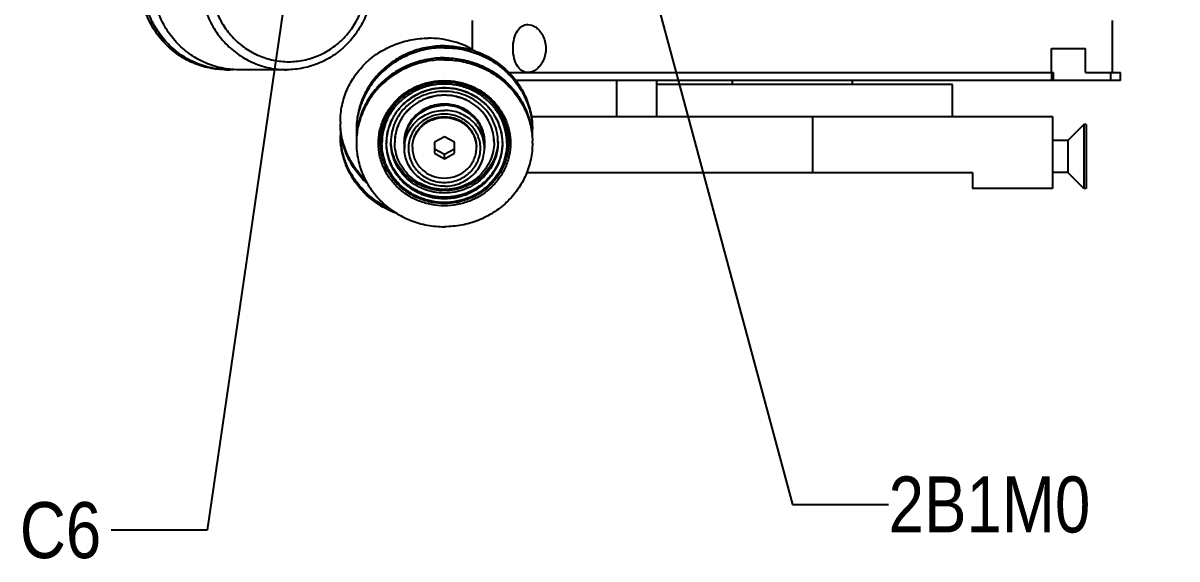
# Model space of a CAD drawing. Header units: millimetres. Extents: x 0 to 841, y 0 to 594.
# Drawn here: x 532.8 to 604.9, y 155.8 to 189.2 of the extents above; entities that cross this region are included whole.
import ezdxf

# ---------------------------------------------------------------- set-up
doc = ezdxf.new("R2010")
doc.units = ezdxf.units.MM
doc.header["$LTSCALE"] = 46.255
doc.layers.get('0').update_dxf_attribs({"linetype": 'CONTINUOUS'})
doc.layers.add('APSF_BLANK_LAYER', color=7, linetype='CONTINUOUS')
doc.layers.add('AXIS', color=7, linetype='CONTINUOUS')
doc.styles.get("Standard").update_dxf_attribs({"font": 'txt', "width": 0.85})
doc.styles.add('TEXTSTYLE_2', font='txt', dxfattribs={"width": 0.85})
doc.dimstyles.get("Standard").update_dxf_attribs({"dimtxt": 3.5, "dimasz": 3.5, "dimexe": 1.5, "dimexo": 1, "dimtad": 1, "dimtxsty": 'STANDARD', "dimcen": 0.09, "dimadec": 0, "dimazin": 0, "dimtol": 1, "dimtp": 0.01, "dimtm": 0.01, "dimtfac": 1, "dimtofl": 0, "dimtmove": 0, "dimatfit": 3, "dimfxl": 1, "dimtolj": 1, "dimarcsym": 0})

msp = doc.modelspace()

# ---------------------------------------------------------------- linework, layer by layer
at = {"color": 7, "linetype": 'CONTINUOUS'}
for p, q in [((560.892, 187.55), (560.892, 189.405)), ((600.892, 186.155), (600.892, 189.405)), ((597.077, 187.655), (599.193, 187.655)), ((597.077, 186.155), (597.077, 187.655)), ((599.193, 186.155), (599.193, 187.655)), ((565.317, 186.905), (565.296, 186.905)), ((563.17, 186.155), (597.202, 186.155)), ((597.097, 185.655), (597.097, 186.155)), ((597.202, 185.655), (597.202, 186.155)), ((599.193, 186.155), (601.392, 186.155)), ((600.775, 185.655), (600.775, 186.155)), ((601.392, 185.655), (563.607, 185.655)), ((569.891, 185.655), (569.891, 183.405)), ((572.391, 185.655), (572.391, 183.405)), ((564.576, 183.405), (597.142, 183.405)), ((582.142, 183.405), (582.142, 179.905)), ((597.142, 183.405), (597.142, 178.905)), ((599.092, 182.905), (598.092, 181.905)), ((599.242, 182.905), (599.092, 182.905)), ((599.092, 182.905), (599.092, 178.905)), ((599.242, 182.905), (599.242, 178.905)), ((556.642, 181.738), (556.642, 181.421)), ((559.142, 182.137), (558.517, 181.795)), ((558.517, 181.795), (558.517, 181.11)), ((559.767, 181.795), (559.142, 182.137)), ((559.767, 181.11), (559.767, 181.795)), ((561.642, 181.738), (561.642, 181.421)), ((598.092, 181.905), (597.142, 181.905)), ((598.092, 181.905), (598.092, 179.905)), ((558.517, 181.396), (559.142, 181.054)), ((558.517, 181.11), (559.142, 180.768)), ((559.142, 181.054), (559.767, 181.396)), ((559.142, 180.768), (559.767, 181.11)), ((559.142, 180.768), (559.142, 181.054)), ((564.286, 179.905), (592.142, 179.905)), ((592.142, 179.905), (592.142, 178.905)), ((598.092, 179.905), (597.142, 179.905)), ((599.092, 178.905), (598.092, 179.905)), ((597.142, 178.905), (592.142, 178.905)), ((599.242, 178.905), (599.092, 178.905))]:
    msp.add_line(p, q, dxfattribs=at)
for centre, radius, start, end in [((566.927, 187.506), 1.737, 200.22147, 201.12178), ((545.66, 191.502), 5.17, 268.2488, 269.99947), ((545.66, 191.51), 5.177, 270.00185, 273.41338), ((557.59, 183.085), 4.948, 180, 181.3775), ((557.59, 182.331), 4.948, 176.32093, 181.3775), ((558.59, 182.492), 4.948, 178.6225, 183.67907), ((559.694, 182.492), 4.948, 356.32093, 1.3775), ((558.59, 181.738), 4.948, 178.6225, 180), ((559.694, 181.738), 4.948, 0, 1.3775), ((558.937, 181.453), 1.794, 178.48749, 179.99956), ((559.348, 181.453), 1.794, 0.00044, 1.51251)]:
    msp.add_arc(centre, radius, start, end, dxfattribs=at)
for points, knots in [([(545.501, 186.332), (545.149, 186.332), (544.442, 186.404), (543.425, 186.724), (542.488, 187.242), (541.669, 187.938), (540.997, 188.785), (540.499, 189.75), (540.192, 190.795), (540.123, 191.52), (540.123, 191.882)], [0, 0, 0, 0, 0.123252, 0.246765, 0.370775, 0.495429, 0.620779, 0.746771, 0.873249, 1, 1, 1, 1]), ([(545.501, 186.332), (545.151, 186.332), (544.447, 186.404), (543.434, 186.723), (542.501, 187.24), (541.683, 187.935), (541.013, 188.782), (540.516, 189.747), (540.209, 190.794), (540.14, 191.52), (540.14, 191.882)], [0, 0, 0, 0, 0.122867, 0.246062, 0.369863, 0.494449, 0.619881, 0.746089, 0.872882, 1, 1, 1, 1]), ([(545.502, 186.335), (545.158, 186.345), (544.469, 186.436), (543.483, 186.773), (542.578, 187.299), (541.787, 187.995), (541.14, 188.834), (540.66, 189.786), (540.365, 190.814), (540.299, 191.527), (540.299, 191.882)], [0, 0, 0, 0, 0.122865, 0.246075, 0.369907, 0.494521, 0.619963, 0.74616, 0.872923, 1, 1, 1, 1]), ([(546.274, 186.332), (545.924, 186.332), (545.22, 186.404), (544.207, 186.723), (543.274, 187.24), (542.457, 187.935), (541.786, 188.782), (541.289, 189.747), (540.982, 190.794), (540.913, 191.52), (540.913, 191.882)], [0, 0, 0, 0, 0.12287, 0.246061, 0.369862, 0.494448, 0.619879, 0.746087, 0.87288, 1, 1, 1, 1]), ([(543.919, 191.882), (543.919, 191.52), (543.988, 190.794), (544.294, 189.747), (544.792, 188.782), (545.462, 187.935), (546.28, 187.24), (547.213, 186.723), (548.226, 186.404), (548.929, 186.332), (549.28, 186.332)], [0, 0, 0, 0, 0.127118, 0.253911, 0.380119, 0.505551, 0.630137, 0.753938, 0.877133, 1, 1, 1, 1]), ([(544.531, 191.882), (544.531, 191.553), (544.594, 190.892), (544.873, 189.94), (545.326, 189.061), (545.936, 188.291), (546.679, 187.658), (547.528, 187.188), (548.45, 186.898), (549.409, 186.8), (550.368, 186.898), (551.29, 187.188), (552.139, 187.658), (552.883, 188.291), (553.493, 189.061), (553.946, 189.94), (554.225, 190.892), (554.287, 191.553), (554.287, 191.882)], [0, 0, 0, 0, 0.063559, 0.126956, 0.19006, 0.252775, 0.315069, 0.376969, 0.438567, 0.5, 0.561433, 0.623031, 0.684931, 0.747225, 0.80994, 0.873044, 0.936441, 1, 1, 1, 1]), ([(554.658, 191.882), (554.658, 191.52), (554.589, 190.795), (554.282, 189.75), (553.784, 188.785), (553.112, 187.938), (552.293, 187.242), (551.356, 186.724), (550.339, 186.404), (549.632, 186.332), (549.28, 186.332)], [0, 0, 0, 0, 0.126751, 0.253229, 0.379221, 0.504571, 0.629225, 0.753235, 0.876748, 1, 1, 1, 1]), ([(552.642, 183.085), (552.642, 183.426), (552.713, 184.112), (553.03, 185.097), (553.543, 186.006), (554.232, 186.801), (555.071, 187.452), (556.028, 187.936), (557.064, 188.234), (557.783, 188.301), (558.142, 188.301)], [0, 0, 0, 0, 0.121729, 0.243964, 0.367131, 0.491505, 0.617172, 0.744022, 0.871769, 1, 1, 1, 1]), ([(560.895, 187.6), (560.478, 187.829), (559.579, 188.182), (558.621, 188.301), (558.142, 188.301)], [0, 0, 0, 0, 0.498354, 1, 1, 1, 1]), ([(559.142, 187.827), (558.783, 187.827), (558.064, 187.76), (557.028, 187.462), (556.071, 186.978), (555.232, 186.326), (554.543, 185.531), (554.03, 184.623), (553.713, 183.637), (553.642, 182.952), (553.642, 182.611)], [0, 0, 0, 0, 0.128231, 0.255978, 0.382828, 0.508495, 0.632869, 0.756036, 0.878271, 1, 1, 1, 1]), ([(559.142, 187.708), (558.788, 187.708), (558.08, 187.643), (557.057, 187.353), (556.111, 186.883), (555.278, 186.249), (554.588, 185.474), (554.068, 184.587), (553.737, 183.621), (553.652, 182.947), (553.644, 182.611)], [0, 0, 0, 0, 0.128182, 0.255894, 0.382732, 0.508414, 0.632822, 0.756029, 0.878288, 1, 1, 1, 1]), ([(559.142, 187.827), (559.501, 187.827), (560.22, 187.76), (561.257, 187.462), (562.213, 186.978), (563.052, 186.326), (563.742, 185.531), (564.255, 184.623), (564.571, 183.637), (564.642, 182.952), (564.642, 182.611)], [0, 0, 0, 0, 0.128231, 0.255978, 0.382828, 0.508495, 0.632869, 0.756036, 0.878271, 1, 1, 1, 1]), ([(559.142, 187.708), (559.496, 187.708), (560.205, 187.643), (561.227, 187.353), (562.173, 186.883), (563.007, 186.249), (563.697, 185.474), (564.217, 184.587), (564.547, 183.621), (564.633, 182.947), (564.641, 182.611)], [0, 0, 0, 0, 0.128182, 0.255894, 0.382732, 0.508414, 0.632822, 0.756029, 0.878288, 1, 1, 1, 1]), ([(559.142, 187.073), (558.783, 187.073), (558.064, 187.006), (557.028, 186.708), (556.071, 186.225), (555.232, 185.573), (554.543, 184.778), (554.03, 183.87), (553.713, 182.884), (553.642, 182.198), (553.642, 181.857)], [0, 0, 0, 0, 0.128231, 0.255978, 0.382828, 0.508495, 0.632869, 0.756036, 0.878271, 1, 1, 1, 1]), ([(559.142, 186.954), (558.788, 186.954), (558.08, 186.889), (557.057, 186.6), (556.111, 186.129), (555.278, 185.495), (554.588, 184.72), (554.068, 183.833), (553.737, 182.867), (553.652, 182.193), (553.644, 181.857)], [0, 0, 0, 0, 0.128182, 0.255894, 0.382732, 0.508414, 0.632822, 0.756029, 0.878288, 1, 1, 1, 1]), ([(559.142, 187.073), (559.501, 187.073), (560.22, 187.006), (561.257, 186.708), (562.213, 186.225), (563.052, 185.573), (563.742, 184.778), (564.255, 183.87), (564.571, 182.884), (564.642, 182.198), (564.642, 181.857)], [0, 0, 0, 0, 0.128231, 0.255978, 0.382828, 0.508495, 0.632869, 0.756036, 0.878271, 1, 1, 1, 1]), ([(559.142, 186.954), (559.496, 186.954), (560.205, 186.889), (561.227, 186.6), (562.173, 186.129), (563.007, 185.495), (563.697, 184.72), (564.217, 183.833), (564.547, 182.867), (564.633, 182.193), (564.641, 181.857)], [0, 0, 0, 0, 0.128182, 0.255894, 0.382732, 0.508414, 0.632822, 0.756029, 0.878288, 1, 1, 1, 1]), ([(559.142, 177.826), (558.873, 177.826), (558.334, 177.877), (557.556, 178.1), (556.839, 178.463), (556.21, 178.951), (555.692, 179.548), (555.308, 180.229), (555.071, 180.969), (554.991, 181.738), (555.071, 182.508), (555.308, 183.248), (555.692, 183.929), (556.21, 184.525), (556.839, 185.014), (557.556, 185.377), (558.334, 185.6), (558.873, 185.65), (559.142, 185.65)], [0, 0, 0, 0, 0.064116, 0.127988, 0.191413, 0.254247, 0.316434, 0.378018, 0.439136, 0.5, 0.560864, 0.621982, 0.683566, 0.745753, 0.808587, 0.872012, 0.935884, 1, 1, 1, 1]), ([(555.142, 181.778), (555.142, 182.026), (555.194, 182.524), (555.424, 183.241), (555.797, 183.902), (556.298, 184.48), (556.909, 184.954), (557.604, 185.306), (558.358, 185.522), (558.881, 185.571), (559.142, 185.571)], [0, 0, 0, 0, 0.121729, 0.243965, 0.367133, 0.491507, 0.617174, 0.744025, 0.871769, 1, 1, 1, 1]), ([(559.142, 185.65), (559.412, 185.65), (559.951, 185.6), (560.728, 185.377), (561.445, 185.014), (562.075, 184.525), (562.592, 183.929), (562.977, 183.248), (563.214, 182.508), (563.294, 181.738), (563.214, 180.969), (562.977, 180.229), (562.592, 179.548), (562.075, 178.951), (561.445, 178.463), (560.728, 178.1), (559.951, 177.877), (559.412, 177.826), (559.142, 177.826)], [0, 0, 0, 0, 0.064116, 0.127988, 0.191413, 0.254247, 0.316434, 0.378018, 0.439136, 0.5, 0.560864, 0.621982, 0.683566, 0.745753, 0.808587, 0.872012, 0.935884, 1, 1, 1, 1]), ([(559.142, 185.571), (559.403, 185.571), (559.926, 185.522), (560.68, 185.306), (561.376, 184.954), (561.986, 184.48), (562.487, 183.902), (562.86, 183.241), (563.09, 182.524), (563.142, 182.026), (563.142, 181.778)], [0, 0, 0, 0, 0.128231, 0.255975, 0.382826, 0.508493, 0.632867, 0.756035, 0.878271, 1, 1, 1, 1]), ([(556.642, 181.738), (556.642, 181.893), (556.675, 182.205), (556.818, 182.653), (557.051, 183.066), (557.365, 183.427), (557.746, 183.723), (558.181, 183.943), (558.652, 184.079), (558.979, 184.109), (559.142, 184.109)], [0, 0, 0, 0, 0.121729, 0.243964, 0.367132, 0.491505, 0.617172, 0.744022, 0.871769, 1, 1, 1, 1]), ([(561.642, 181.738), (561.642, 181.893), (561.61, 182.205), (561.466, 182.653), (561.233, 183.066), (560.92, 183.427), (560.538, 183.723), (560.103, 183.943), (559.632, 184.079), (559.305, 184.109), (559.142, 184.109)], [0, 0, 0, 0, 0.121729, 0.243964, 0.367132, 0.491505, 0.617172, 0.744022, 0.871769, 1, 1, 1, 1]), ([(556.642, 181.421), (556.642, 181.576), (556.675, 181.888), (556.818, 182.336), (557.051, 182.748), (557.365, 183.11), (557.746, 183.406), (558.181, 183.626), (558.652, 183.761), (558.979, 183.792), (559.142, 183.792)], [0, 0, 0, 0, 0.121729, 0.243964, 0.367132, 0.491505, 0.617172, 0.744022, 0.871769, 1, 1, 1, 1]), ([(559.142, 183.555), (558.995, 183.555), (558.701, 183.527), (558.277, 183.405), (557.886, 183.208), (557.543, 182.941), (557.261, 182.616), (557.051, 182.244), (556.921, 181.841), (556.878, 181.421), (556.921, 181.001), (557.051, 180.598), (557.261, 180.226), (557.543, 179.901), (557.886, 179.634), (558.277, 179.436), (558.701, 179.315), (558.995, 179.287), (559.142, 179.287)], [0, 0, 0, 0, 0.064117, 0.127989, 0.191414, 0.254247, 0.316434, 0.378018, 0.439136, 0.5, 0.560864, 0.621982, 0.683566, 0.745753, 0.808586, 0.872011, 0.935883, 1, 1, 1, 1]), ([(557.142, 181.5), (557.142, 181.624), (557.168, 181.874), (557.283, 182.232), (557.47, 182.562), (557.72, 182.851), (558.026, 183.088), (558.489, 183.323), (559.142, 183.446), (559.795, 183.323), (560.259, 183.088), (560.564, 182.851), (560.815, 182.562), (561.001, 182.232), (561.116, 181.874), (561.142, 181.624), (561.142, 181.5)], [0, 0, 0, 0, 0.060934, 0.122118, 0.183771, 0.246028, 0.308931, 0.372427, 0.5, 0.627573, 0.691069, 0.753972, 0.816229, 0.877882, 0.939066, 1, 1, 1, 1]), ([(557.143, 181.5), (557.146, 181.622), (557.178, 181.867), (557.298, 182.217), (557.488, 182.539), (557.738, 182.82), (558.041, 183.05), (558.499, 183.278), (559.142, 183.397), (559.785, 183.278), (560.243, 183.05), (560.546, 182.82), (560.797, 182.539), (560.986, 182.217), (561.107, 181.867), (561.138, 181.622), (561.142, 181.5)], [0, 0, 0, 0, 0.060929, 0.122122, 0.183794, 0.246067, 0.308975, 0.372462, 0.5, 0.627538, 0.691025, 0.753933, 0.816206, 0.877878, 0.939071, 1, 1, 1, 1]), ([(561.642, 181.421), (561.642, 181.576), (561.61, 181.888), (561.466, 182.336), (561.233, 182.748), (560.92, 183.11), (560.538, 183.406), (560.103, 183.626), (559.632, 183.761), (559.305, 183.792), (559.142, 183.792)], [0, 0, 0, 0, 0.121729, 0.243964, 0.367132, 0.491505, 0.617172, 0.744022, 0.871769, 1, 1, 1, 1]), ([(559.142, 179.287), (559.289, 179.287), (559.583, 179.315), (560.007, 179.436), (560.399, 179.634), (560.742, 179.901), (561.024, 180.226), (561.234, 180.598), (561.363, 181.001), (561.407, 181.421), (561.363, 181.841), (561.234, 182.244), (561.024, 182.616), (560.742, 182.941), (560.399, 183.208), (560.007, 183.405), (559.583, 183.527), (559.289, 183.555), (559.142, 183.555)], [0, 0, 0, 0, 0.064117, 0.127989, 0.191414, 0.254247, 0.316434, 0.378018, 0.439136, 0.5, 0.560864, 0.621982, 0.683566, 0.745753, 0.808586, 0.872011, 0.935883, 1, 1, 1, 1]), ([(554.345, 179.193), (554.079, 179.434), (553.595, 179.968), (553.053, 180.896), (552.718, 181.909), (552.642, 182.615), (552.642, 182.966)], [0, 0, 0, 0, 0.253189, 0.503819, 0.752455, 1, 1, 1, 1]), ([(554.2, 179.448), (553.962, 179.68), (553.531, 180.187), (553.042, 181.052), (552.732, 181.989), (552.651, 182.641), (552.644, 182.966)], [0, 0, 0, 0, 0.252924, 0.503515, 0.752282, 1, 1, 1, 1]), ([(556.183, 177.339), (555.671, 177.524), (554.702, 178.041), (553.738, 179.01), (553.178, 179.921), (552.871, 180.655), (552.684, 181.425), (552.642, 181.95), (552.642, 182.212)], [0, 0, 0, 0, 0.25493, 0.506034, 0.630495, 0.754154, 0.87723, 1, 1, 1, 1]), ([(555.728, 177.645), (555.282, 177.852), (554.445, 178.382), (553.458, 179.475), (552.817, 180.783), (552.655, 181.738), (552.644, 182.212)], [0, 0, 0, 0, 0.254856, 0.506135, 0.754097, 1, 1, 1, 1]), ([(553.642, 181.738), (553.642, 181.397), (553.713, 180.712), (554.03, 179.726), (554.543, 178.818), (555.232, 178.023), (556.071, 177.371), (557.028, 176.887), (558.064, 176.589), (558.783, 176.522), (559.142, 176.522)], [0, 0, 0, 0, 0.121729, 0.243964, 0.367131, 0.491505, 0.617172, 0.744022, 0.871769, 1, 1, 1, 1]), ([(564.642, 181.738), (564.642, 181.397), (564.571, 180.712), (564.255, 179.726), (563.742, 178.818), (563.052, 178.023), (562.213, 177.371), (561.257, 176.887), (560.22, 176.589), (559.501, 176.522), (559.142, 176.522)], [0, 0, 0, 0, 0.121729, 0.243964, 0.367131, 0.491505, 0.617172, 0.744022, 0.871769, 1, 1, 1, 1]), ([(559.142, 179.05), (558.979, 179.05), (558.652, 179.081), (558.181, 179.216), (557.746, 179.436), (557.365, 179.732), (557.051, 180.093), (556.818, 180.506), (556.675, 180.954), (556.642, 181.266), (556.642, 181.421)], [0, 0, 0, 0, 0.128231, 0.255978, 0.382828, 0.508495, 0.632868, 0.756036, 0.878271, 1, 1, 1, 1]), ([(557.142, 181.453), (557.142, 181.329), (557.168, 181.079), (557.283, 180.721), (557.47, 180.391), (557.72, 180.101), (558.026, 179.865), (558.489, 179.63), (559.142, 179.507), (559.795, 179.63), (560.259, 179.865), (560.564, 180.101), (560.815, 180.391), (561.001, 180.721), (561.116, 181.079), (561.142, 181.329), (561.142, 181.453)], [0, 0, 0, 0, 0.060934, 0.122118, 0.183771, 0.246028, 0.308931, 0.372427, 0.5, 0.627573, 0.691069, 0.753972, 0.816229, 0.877882, 0.939066, 1, 1, 1, 1]), ([(559.142, 179.05), (559.305, 179.05), (559.632, 179.081), (560.103, 179.216), (560.538, 179.436), (560.92, 179.732), (561.233, 180.093), (561.466, 180.506), (561.61, 180.954), (561.642, 181.266), (561.642, 181.421)], [0, 0, 0, 0, 0.128231, 0.255978, 0.382828, 0.508495, 0.632868, 0.756036, 0.878271, 1, 1, 1, 1])]:
    msp.add_open_spline(points, degree=3, knots=knots, dxfattribs=at)
at = {"color": 4, "linetype": 'CONTINUOUS'}
for points in [[(559.142, 185.2), (559.113, 185.197), (559.054, 185.191), (558.965, 185.183), (558.876, 185.175), (558.788, 185.167), (558.714, 185.16), (558.655, 185.154), (558.61, 185.15), (558.574, 185.147), (558.544, 185.144), (558.522, 185.142), (558.5, 185.14), (558.481, 185.138), (558.466, 185.137), (558.457, 185.136), (558.45, 185.135), (558.444, 185.135), (558.44, 185.134), (558.436, 185.134), (558.435, 185.134), (558.433, 185.134), (558.432, 185.133), (558.43, 185.133), (558.427, 185.132), (558.423, 185.131), (558.417, 185.129), (558.41, 185.127), (558.401, 185.125), (558.387, 185.12), (558.369, 185.115), (558.348, 185.109), (558.327, 185.103), (558.298, 185.095), (558.263, 185.085), (558.22, 185.073), (558.163, 185.056), (558.092, 185.036), (558.021, 185.016), (557.964, 184.999), (557.922, 184.987), (557.886, 184.977), (557.858, 184.969), (557.837, 184.963), (557.815, 184.957), (557.797, 184.952), (557.783, 184.948), (557.774, 184.945), (557.767, 184.943), (557.762, 184.941), (557.757, 184.94), (557.754, 184.939), (557.753, 184.939), (557.751, 184.938), (557.75, 184.938), (557.748, 184.937), (557.746, 184.936), (557.741, 184.933), (557.737, 184.931), (557.73, 184.928), (557.722, 184.924), (557.709, 184.917), (557.692, 184.909), (557.673, 184.899), (557.653, 184.889), (557.627, 184.876), (557.594, 184.859), (557.555, 184.839), (557.502, 184.813), (557.437, 184.78), (557.371, 184.747), (557.319, 184.72), (557.28, 184.701), (557.247, 184.684), (557.221, 184.671), (557.201, 184.661), (557.181, 184.651), (557.165, 184.643), (557.152, 184.636), (557.144, 184.632), (557.137, 184.629), (557.132, 184.626), (557.128, 184.624), (557.125, 184.623), (557.124, 184.622), (557.122, 184.621), (557.121, 184.62), (557.12, 184.619), (557.117, 184.617), (557.114, 184.614), (557.109, 184.611), (557.103, 184.607), (557.096, 184.601), (557.084, 184.592), (557.07, 184.58), (557.052, 184.567), (557.035, 184.553), (557.011, 184.535), (556.982, 184.512), (556.947, 184.485), (556.9, 184.449), (556.842, 184.404), (556.783, 184.358), (556.737, 184.322), (556.702, 184.295), (556.672, 184.272), (556.649, 184.254), (556.631, 184.24), (556.614, 184.227), (556.599, 184.215), (556.588, 184.206), (556.58, 184.201), (556.574, 184.196), (556.57, 184.193), (556.566, 184.19), (556.564, 184.188), (556.562, 184.187), (556.561, 184.186), (556.56, 184.185), (556.559, 184.183), (556.557, 184.181), (556.554, 184.178), (556.551, 184.174), (556.546, 184.168), (556.54, 184.161), (556.531, 184.15), (556.519, 184.137), (556.505, 184.121), (556.491, 184.104), (556.472, 184.082), (556.448, 184.055), (556.42, 184.023), (556.382, 183.979), (556.335, 183.925), (556.288, 183.87), (556.25, 183.827), (556.222, 183.794), (556.199, 183.767), (556.18, 183.745), (556.166, 183.729), (556.151, 183.713), (556.14, 183.699), (556.13, 183.688), (556.124, 183.681), (556.12, 183.676), (556.116, 183.672), (556.113, 183.669), (556.111, 183.666), (556.11, 183.665), (556.109, 183.664), (556.108, 183.663), (556.108, 183.661), (556.106, 183.658), (556.104, 183.654), (556.101, 183.65), (556.098, 183.644), (556.093, 183.636), (556.086, 183.623), (556.078, 183.608), (556.067, 183.589), (556.056, 183.571), (556.042, 183.546), (556.025, 183.515), (556.004, 183.478), (555.976, 183.428), (555.941, 183.366), (555.906, 183.304), (555.878, 183.254), (555.857, 183.217), (555.839, 183.186), (555.825, 183.161), (555.815, 183.143), (555.804, 183.124), (555.795, 183.109), (555.788, 183.096), (555.784, 183.089), (555.78, 183.082), (555.778, 183.078), (555.776, 183.074), (555.774, 183.071), (555.773, 183.07), (555.772, 183.068), (555.772, 183.067), (555.771, 183.065), (555.771, 183.063), (555.769, 183.058), (555.768, 183.053), (555.765, 183.047), (555.763, 183.038), (555.758, 183.025), (555.753, 183.008), (555.746, 182.988), (555.74, 182.967), (555.731, 182.941), (555.72, 182.907), (555.707, 182.867), (555.69, 182.813), (555.668, 182.745), (555.647, 182.678), (555.629, 182.624), (555.616, 182.584), (555.605, 182.55), (555.597, 182.523), (555.59, 182.503), (555.584, 182.483), (555.578, 182.466), (555.574, 182.453), (555.571, 182.444), (555.569, 182.438), (555.567, 182.432), (555.566, 182.428), (555.565, 182.425), (555.565, 182.424), (555.564, 182.422), (555.564, 182.421), (555.564, 182.419), (555.564, 182.416), (555.563, 182.412), (555.562, 182.406), (555.562, 182.399), (555.561, 182.39), (555.559, 182.376), (555.557, 182.358), (555.555, 182.337), (555.553, 182.315), (555.55, 182.287), (555.546, 182.251), (555.542, 182.209), (555.536, 182.152), (555.528, 182.08), (555.521, 182.009), (555.515, 181.952), (555.51, 181.909), (555.506, 181.874), (555.503, 181.845), (555.501, 181.824), (555.499, 181.806), (555.498, 181.792), (555.497, 181.781), (555.496, 181.77), (555.495, 181.761), (555.494, 181.754), (555.493, 181.749), (555.493, 181.744), (555.492, 181.741), (555.492, 181.74), (555.492, 181.738), (555.492, 181.737), (555.492, 181.735), (555.493, 181.732), (555.493, 181.728), (555.494, 181.722), (555.495, 181.715), (555.495, 181.707), (555.497, 181.696), (555.498, 181.686), (555.499, 181.672), (555.501, 181.654), (555.503, 181.633), (555.506, 181.605), (555.51, 181.57), (555.514, 181.528), (555.52, 181.472), (555.527, 181.402), (555.534, 181.332), (555.54, 181.276), (555.544, 181.234), (555.548, 181.199), (555.551, 181.171), (555.553, 181.15), (555.555, 181.129), (555.557, 181.111), (555.558, 181.097), (555.559, 181.089), (555.56, 181.082), (555.561, 181.076), (555.561, 181.072), (555.561, 181.069), (555.562, 181.067), (555.562, 181.066), (555.562, 181.065), (555.563, 181.063), (555.564, 181.06), (555.565, 181.056), (555.567, 181.051), (555.569, 181.044), (555.571, 181.036), (555.576, 181.022), (555.581, 181.005), (555.587, 180.985), (555.594, 180.965), (555.602, 180.938), (555.613, 180.904), (555.626, 180.864), (555.643, 180.81), (555.665, 180.743), (555.686, 180.675), (555.703, 180.621), (555.716, 180.581), (555.727, 180.547), (555.735, 180.52), (555.742, 180.5), (555.748, 180.48), (555.754, 180.463), (555.758, 180.45), (555.761, 180.441), (555.763, 180.434), (555.764, 180.429), (555.766, 180.425), (555.767, 180.422), (555.767, 180.42), (555.768, 180.419), (555.768, 180.418), (555.769, 180.416), (555.771, 180.414), (555.773, 180.41), (555.775, 180.405), (555.779, 180.399), (555.783, 180.391), (555.79, 180.379), (555.799, 180.363), (555.809, 180.345), (555.82, 180.326), (555.834, 180.301), (555.851, 180.27), (555.872, 180.233), (555.9, 180.183), (555.935, 180.121), (555.97, 180.059), (555.998, 180.009), (556.018, 179.972), (556.036, 179.941), (556.05, 179.916), (556.06, 179.897), (556.071, 179.879), (556.079, 179.863), (556.086, 179.851), (556.091, 179.843), (556.094, 179.837), (556.097, 179.832), (556.099, 179.828), (556.1, 179.825), (556.101, 179.824), (556.102, 179.823), (556.103, 179.822), (556.104, 179.82), (556.106, 179.818), (556.109, 179.814), (556.113, 179.81), (556.118, 179.805), (556.124, 179.798), (556.133, 179.787), (556.145, 179.773), (556.159, 179.756), (556.174, 179.74), (556.193, 179.717), (556.217, 179.69), (556.246, 179.656), (556.284, 179.612), (556.332, 179.557), (556.379, 179.501), (556.418, 179.457), (556.446, 179.424), (556.47, 179.396), (556.489, 179.374), (556.504, 179.357), (556.518, 179.341), (556.53, 179.327), (556.54, 179.316), (556.546, 179.309), (556.55, 179.303), (556.554, 179.299), (556.557, 179.296), (556.559, 179.293), (556.56, 179.292), (556.561, 179.291), (556.562, 179.29), (556.564, 179.289), (556.566, 179.287), (556.57, 179.284), (556.574, 179.281), (556.58, 179.276), (556.587, 179.271), (556.599, 179.262), (556.613, 179.25), (556.63, 179.237), (556.647, 179.224), (556.67, 179.206), (556.699, 179.183), (556.733, 179.157), (556.779, 179.121), (556.836, 179.076), (556.894, 179.032), (556.94, 178.996), (556.974, 178.969), (557.003, 178.947), (557.026, 178.929), (557.043, 178.915), (557.06, 178.902), (557.074, 178.891), (557.086, 178.882), (557.093, 178.876), (557.099, 178.872), (557.103, 178.869), (557.107, 178.866), (557.109, 178.864), (557.111, 178.863), (557.112, 178.862), (557.113, 178.861), (557.115, 178.86), (557.117, 178.859), (557.122, 178.857), (557.126, 178.854), (557.133, 178.851), (557.141, 178.847), (557.154, 178.84), (557.171, 178.832), (557.19, 178.822), (557.21, 178.812), (557.236, 178.799), (557.269, 178.782), (557.308, 178.762), (557.36, 178.736), (557.426, 178.702), (557.491, 178.669), (557.543, 178.642), (557.583, 178.622), (557.615, 178.606), (557.641, 178.593), (557.661, 178.583), (557.681, 178.573), (557.697, 178.564), (557.71, 178.558), (557.718, 178.553), (557.725, 178.55), (557.73, 178.548), (557.734, 178.546), (557.737, 178.544), (557.738, 178.543), (557.739, 178.543), (557.741, 178.542), (557.743, 178.542), (557.746, 178.541), (557.75, 178.54), (557.755, 178.538), (557.763, 178.536), (557.771, 178.533), (557.786, 178.529), (557.803, 178.524), (557.825, 178.518), (557.846, 178.512), (557.874, 178.504), (557.91, 178.493), (557.952, 178.481), (558.009, 178.464), (558.08, 178.444), (558.151, 178.423), (558.208, 178.407), (558.25, 178.395), (558.286, 178.384), (558.314, 178.376), (558.336, 178.37), (558.357, 178.364), (558.375, 178.359), (558.389, 178.354), (558.398, 178.352), (558.405, 178.35), (558.41, 178.348), (558.415, 178.347), (558.418, 178.346), (558.419, 178.346), (558.421, 178.345), (558.422, 178.345), (558.424, 178.345), (558.427, 178.345), (558.432, 178.344), (558.438, 178.344), (558.445, 178.343), (558.455, 178.342), (558.47, 178.341), (558.488, 178.339), (558.511, 178.337), (558.533, 178.334), (558.564, 178.332), (558.601, 178.328), (558.646, 178.324), (558.691, 178.32), (558.736, 178.315), (558.796, 178.31), (558.872, 178.302), (558.962, 178.294), (559.052, 178.285), (559.112, 178.28), (559.142, 178.277)], [(559.142, 178.277), (559.172, 178.28), (559.231, 178.285), (559.319, 178.293), (559.408, 178.302), (559.497, 178.31), (559.571, 178.317), (559.63, 178.322), (559.674, 178.326), (559.711, 178.33), (559.74, 178.332), (559.763, 178.335), (559.785, 178.337), (559.803, 178.338), (559.818, 178.34), (559.827, 178.341), (559.835, 178.341), (559.84, 178.342), (559.845, 178.342), (559.848, 178.342), (559.85, 178.343), (559.851, 178.343), (559.852, 178.343), (559.854, 178.344), (559.857, 178.345), (559.862, 178.346), (559.867, 178.347), (559.874, 178.349), (559.883, 178.352), (559.897, 178.356), (559.915, 178.361), (559.936, 178.367), (559.958, 178.373), (559.986, 178.381), (560.022, 178.392), (560.064, 178.404), (560.121, 178.42), (560.192, 178.44), (560.263, 178.461), (560.32, 178.477), (560.363, 178.489), (560.398, 178.499), (560.427, 178.508), (560.448, 178.514), (560.469, 178.52), (560.487, 178.525), (560.501, 178.529), (560.51, 178.531), (560.517, 178.533), (560.522, 178.535), (560.527, 178.536), (560.53, 178.537), (560.532, 178.538), (560.533, 178.538), (560.534, 178.539), (560.536, 178.539), (560.539, 178.541), (560.543, 178.543), (560.548, 178.545), (560.554, 178.549), (560.563, 178.553), (560.576, 178.559), (560.592, 178.568), (560.612, 178.578), (560.631, 178.588), (560.658, 178.601), (560.69, 178.617), (560.73, 178.637), (560.782, 178.664), (560.848, 178.697), (560.913, 178.73), (560.966, 178.756), (561.005, 178.776), (561.038, 178.792), (561.064, 178.806), (561.083, 178.816), (561.103, 178.825), (561.119, 178.834), (561.133, 178.84), (561.141, 178.844), (561.147, 178.848), (561.152, 178.85), (561.156, 178.852), (561.159, 178.854), (561.161, 178.855), (561.162, 178.855), (561.163, 178.856), (561.165, 178.857), (561.167, 178.859), (561.171, 178.862), (561.175, 178.865), (561.181, 178.87), (561.188, 178.876), (561.2, 178.885), (561.215, 178.896), (561.232, 178.91), (561.25, 178.923), (561.273, 178.941), (561.302, 178.964), (561.337, 178.991), (561.384, 179.028), (561.443, 179.073), (561.501, 179.118), (561.548, 179.155), (561.583, 179.182), (561.612, 179.204), (561.635, 179.223), (561.653, 179.236), (561.671, 179.25), (561.685, 179.261), (561.697, 179.27), (561.704, 179.276), (561.71, 179.28), (561.714, 179.284), (561.718, 179.287), (561.721, 179.289), (561.722, 179.29), (561.723, 179.291), (561.724, 179.292), (561.725, 179.293), (561.727, 179.295), (561.73, 179.299), (561.734, 179.303), (561.738, 179.308), (561.744, 179.315), (561.754, 179.326), (561.766, 179.34), (561.78, 179.356), (561.794, 179.372), (561.813, 179.394), (561.836, 179.421), (561.864, 179.454), (561.902, 179.497), (561.949, 179.552), (561.996, 179.606), (562.034, 179.65), (562.062, 179.682), (562.086, 179.709), (562.105, 179.731), (562.119, 179.747), (562.133, 179.764), (562.145, 179.777), (562.154, 179.788), (562.16, 179.795), (562.165, 179.8), (562.168, 179.805), (562.171, 179.808), (562.173, 179.81), (562.174, 179.812), (562.175, 179.813), (562.176, 179.814), (562.177, 179.815), (562.178, 179.818), (562.181, 179.822), (562.183, 179.827), (562.187, 179.833), (562.191, 179.841), (562.198, 179.853), (562.207, 179.868), (562.217, 179.887), (562.228, 179.906), (562.242, 179.931), (562.259, 179.962), (562.28, 179.999), (562.309, 180.048), (562.344, 180.11), (562.379, 180.172), (562.407, 180.222), (562.428, 180.259), (562.445, 180.29), (562.459, 180.315), (562.47, 180.334), (562.48, 180.352), (562.489, 180.368), (562.496, 180.38), (562.5, 180.388), (562.504, 180.394), (562.507, 180.399), (562.509, 180.403), (562.51, 180.405), (562.511, 180.407), (562.512, 180.408), (562.512, 180.409), (562.513, 180.411), (562.514, 180.414), (562.515, 180.418), (562.517, 180.423), (562.519, 180.43), (562.522, 180.438), (562.526, 180.452), (562.531, 180.469), (562.538, 180.489), (562.544, 180.509), (562.553, 180.536), (562.564, 180.57), (562.577, 180.61), (562.594, 180.664), (562.616, 180.731), (562.638, 180.798), (562.655, 180.852), (562.668, 180.893), (562.679, 180.926), (562.688, 180.953), (562.694, 180.973), (562.701, 180.993), (562.706, 181.01), (562.71, 181.024), (562.713, 181.032), (562.715, 181.039), (562.717, 181.044), (562.718, 181.048), (562.719, 181.051), (562.72, 181.053), (562.72, 181.054), (562.72, 181.055), (562.721, 181.057), (562.721, 181.06), (562.721, 181.065), (562.722, 181.07), (562.723, 181.077), (562.724, 181.086), (562.725, 181.1), (562.727, 181.118), (562.729, 181.14), (562.731, 181.161), (562.734, 181.189), (562.738, 181.225), (562.743, 181.268), (562.749, 181.325), (562.756, 181.396), (562.764, 181.467), (562.77, 181.524), (562.774, 181.567), (562.778, 181.603), (562.781, 181.631), (562.783, 181.653), (562.785, 181.671), (562.787, 181.685), (562.788, 181.695), (562.789, 181.706), (562.79, 181.715), (562.79, 181.722), (562.791, 181.728), (562.792, 181.732), (562.792, 181.735), (562.792, 181.737), (562.792, 181.738), (562.792, 181.74), (562.792, 181.741), (562.792, 181.744), (562.791, 181.749), (562.791, 181.754), (562.79, 181.761), (562.789, 181.77), (562.788, 181.78), (562.787, 181.791), (562.785, 181.805), (562.783, 181.822), (562.781, 181.843), (562.778, 181.871), (562.775, 181.906), (562.77, 181.948), (562.765, 182.004), (562.757, 182.074), (562.75, 182.144), (562.744, 182.2), (562.74, 182.242), (562.736, 182.277), (562.734, 182.305), (562.731, 182.327), (562.729, 182.348), (562.727, 182.365), (562.726, 182.379), (562.725, 182.388), (562.724, 182.395), (562.724, 182.4), (562.723, 182.404), (562.723, 182.407), (562.723, 182.409), (562.723, 182.411), (562.722, 182.412), (562.722, 182.413), (562.721, 182.416), (562.719, 182.421), (562.718, 182.426), (562.716, 182.432), (562.713, 182.441), (562.709, 182.454), (562.703, 182.471), (562.697, 182.491), (562.69, 182.512), (562.682, 182.539), (562.671, 182.572), (562.658, 182.613), (562.641, 182.667), (562.62, 182.734), (562.598, 182.801), (562.581, 182.855), (562.568, 182.896), (562.558, 182.929), (562.549, 182.956), (562.543, 182.976), (562.536, 182.997), (562.531, 183.013), (562.526, 183.027), (562.524, 183.035), (562.522, 183.042), (562.52, 183.047), (562.519, 183.051), (562.518, 183.054), (562.517, 183.056), (562.517, 183.057), (562.516, 183.058), (562.515, 183.06), (562.514, 183.063), (562.512, 183.067), (562.509, 183.071), (562.505, 183.077), (562.501, 183.085), (562.494, 183.098), (562.485, 183.113), (562.475, 183.132), (562.465, 183.15), (562.451, 183.175), (562.433, 183.206), (562.412, 183.244), (562.384, 183.293), (562.35, 183.355), (562.315, 183.418), (562.287, 183.467), (562.266, 183.505), (562.249, 183.536), (562.235, 183.561), (562.224, 183.579), (562.214, 183.598), (562.205, 183.613), (562.198, 183.626), (562.194, 183.634), (562.19, 183.64), (562.188, 183.644), (562.185, 183.648), (562.184, 183.651), (562.183, 183.653), (562.182, 183.654), (562.181, 183.655), (562.18, 183.656), (562.178, 183.659), (562.175, 183.662), (562.172, 183.666), (562.167, 183.672), (562.161, 183.679), (562.151, 183.69), (562.139, 183.704), (562.125, 183.72), (562.111, 183.737), (562.091, 183.759), (562.068, 183.787), (562.039, 183.82), (562.001, 183.864), (561.953, 183.92), (561.905, 183.975), (561.867, 184.02), (561.838, 184.053), (561.814, 184.08), (561.795, 184.103), (561.781, 184.119), (561.766, 184.136), (561.754, 184.15), (561.745, 184.161), (561.739, 184.168), (561.734, 184.173), (561.73, 184.177), (561.727, 184.181), (561.725, 184.183), (561.724, 184.185), (561.723, 184.186), (561.722, 184.187), (561.721, 184.188), (561.718, 184.19), (561.715, 184.192), (561.71, 184.196), (561.704, 184.2), (561.697, 184.206), (561.686, 184.215), (561.672, 184.226), (561.654, 184.239), (561.637, 184.253), (561.614, 184.271), (561.586, 184.293), (561.551, 184.32), (561.505, 184.356), (561.448, 184.4), (561.391, 184.445), (561.345, 184.481), (561.31, 184.507), (561.282, 184.53), (561.259, 184.548), (561.241, 184.561), (561.224, 184.574), (561.21, 184.586), (561.198, 184.594), (561.191, 184.6), (561.186, 184.605), (561.181, 184.608), (561.178, 184.611), (561.175, 184.613), (561.174, 184.614), (561.173, 184.615), (561.171, 184.615), (561.17, 184.616), (561.167, 184.617), (561.163, 184.62), (561.158, 184.622), (561.151, 184.625), (561.143, 184.63), (561.13, 184.636), (561.114, 184.645), (561.094, 184.654), (561.075, 184.664), (561.048, 184.678), (561.016, 184.694), (560.976, 184.714), (560.924, 184.741), (560.859, 184.774), (560.793, 184.807), (560.741, 184.834), (560.702, 184.854), (560.669, 184.871), (560.643, 184.884), (560.623, 184.894), (560.604, 184.904), (560.587, 184.912), (560.574, 184.919), (560.566, 184.923), (560.56, 184.926), (560.555, 184.929), (560.551, 184.931), (560.548, 184.932), (560.546, 184.933), (560.545, 184.934), (560.544, 184.934), (560.542, 184.935), (560.539, 184.936), (560.534, 184.937), (560.529, 184.938), (560.522, 184.94), (560.513, 184.943), (560.499, 184.947), (560.481, 184.952), (560.46, 184.958), (560.438, 184.965), (560.41, 184.973), (560.375, 184.983), (560.332, 184.996), (560.275, 185.012), (560.204, 185.033), (560.133, 185.053), (560.077, 185.07), (560.034, 185.082), (559.998, 185.092), (559.97, 185.1), (559.949, 185.107), (559.927, 185.113), (559.91, 185.118), (559.896, 185.122), (559.887, 185.125), (559.88, 185.127), (559.874, 185.128), (559.87, 185.13), (559.867, 185.13), (559.865, 185.131), (559.864, 185.131), (559.862, 185.131), (559.86, 185.132), (559.857, 185.132), (559.852, 185.132), (559.847, 185.133), (559.839, 185.134), (559.83, 185.135), (559.815, 185.136), (559.796, 185.138), (559.773, 185.14), (559.751, 185.142), (559.721, 185.145), (559.683, 185.148), (559.638, 185.153), (559.593, 185.157), (559.548, 185.161), (559.488, 185.167), (559.413, 185.174), (559.323, 185.183), (559.232, 185.191), (559.172, 185.197), (559.142, 185.2)]]:
    msp.add_open_spline(points, degree=3, knots=[0, 0, 0, 0, 0.007812, 0.015625, 0.023438, 0.03125, 0.039062, 0.042969, 0.046875, 0.050781, 0.052734, 0.054688, 0.056641, 0.058594, 0.05957, 0.060547, 0.061035, 0.061523, 0.062012, 0.062256, 0.062378, 0.0625, 0.062622, 0.062744, 0.062988, 0.063477, 0.063965, 0.064453, 0.06543, 0.066406, 0.068359, 0.070312, 0.072266, 0.074219, 0.078125, 0.082031, 0.085938, 0.09375, 0.101562, 0.105469, 0.109375, 0.113281, 0.115234, 0.117188, 0.119141, 0.121094, 0.12207, 0.123047, 0.123535, 0.124023, 0.124512, 0.124756, 0.124878, 0.125, 0.125122, 0.125244, 0.125488, 0.125977, 0.126465, 0.126953, 0.12793, 0.128906, 0.130859, 0.132812, 0.134766, 0.136719, 0.140625, 0.144531, 0.148438, 0.15625, 0.164062, 0.167969, 0.171875, 0.175781, 0.177734, 0.179688, 0.181641, 0.183594, 0.18457, 0.185547, 0.186035, 0.186523, 0.187012, 0.187256, 0.187378, 0.1875, 0.187622, 0.187744, 0.187988, 0.188477, 0.188965, 0.189453, 0.19043, 0.191406, 0.193359, 0.195312, 0.197266, 0.199219, 0.203125, 0.207031, 0.210938, 0.21875, 0.226562, 0.230469, 0.234375, 0.238281, 0.240234, 0.242188, 0.244141, 0.246094, 0.24707, 0.248047, 0.248535, 0.249023, 0.249512, 0.249756, 0.249878, 0.25, 0.250122, 0.250244, 0.250488, 0.250977, 0.251465, 0.251953, 0.25293, 0.253906, 0.255859, 0.257812, 0.259766, 0.261719, 0.265625, 0.269531, 0.273438, 0.28125, 0.289062, 0.292969, 0.296875, 0.300781, 0.302734, 0.304688, 0.306641, 0.308594, 0.30957, 0.310547, 0.311035, 0.311523, 0.312012, 0.312256, 0.312378, 0.3125, 0.312622, 0.312744, 0.312988, 0.313477, 0.313965, 0.314453, 0.31543, 0.316406, 0.318359, 0.320312, 0.322266, 0.324219, 0.328125, 0.332031, 0.335938, 0.34375, 0.351562, 0.355469, 0.359375, 0.363281, 0.365234, 0.367188, 0.369141, 0.371094, 0.37207, 0.373047, 0.373535, 0.374023, 0.374512, 0.374756, 0.374878, 0.375, 0.375122, 0.375244, 0.375488, 0.375977, 0.376465, 0.376953, 0.37793, 0.378906, 0.380859, 0.382812, 0.384766, 0.386719, 0.390625, 0.394531, 0.398438, 0.40625, 0.414062, 0.417969, 0.421875, 0.425781, 0.427734, 0.429688, 0.431641, 0.433594, 0.43457, 0.435547, 0.436035, 0.436523, 0.437012, 0.437256, 0.437378, 0.4375, 0.437622, 0.437744, 0.437988, 0.438477, 0.438965, 0.439453, 0.44043, 0.441406, 0.443359, 0.445312, 0.447266, 0.449219, 0.453125, 0.457031, 0.460938, 0.46875, 0.476562, 0.480469, 0.484375, 0.488281, 0.490234, 0.492188, 0.494141, 0.495117, 0.496094, 0.49707, 0.498047, 0.498535, 0.499023, 0.499512, 0.499756, 0.499878, 0.5, 0.500122, 0.500244, 0.500488, 0.500977, 0.501465, 0.501953, 0.50293, 0.503906, 0.504883, 0.505859, 0.507812, 0.509766, 0.511719, 0.515625, 0.519531, 0.523438, 0.53125, 0.539062, 0.542969, 0.546875, 0.550781, 0.552734, 0.554688, 0.556641, 0.558594, 0.55957, 0.560547, 0.561035, 0.561523, 0.562012, 0.562256, 0.562378, 0.5625, 0.562622, 0.562744, 0.562988, 0.563477, 0.563965, 0.564453, 0.56543, 0.566406, 0.568359, 0.570312, 0.572266, 0.574219, 0.578125, 0.582031, 0.585938, 0.59375, 0.601562, 0.605469, 0.609375, 0.613281, 0.615234, 0.617188, 0.619141, 0.621094, 0.62207, 0.623047, 0.623535, 0.624023, 0.624512, 0.624756, 0.624878, 0.625, 0.625122, 0.625244, 0.625488, 0.625977, 0.626465, 0.626953, 0.62793, 0.628906, 0.630859, 0.632812, 0.634766, 0.636719, 0.640625, 0.644531, 0.648438, 0.65625, 0.664062, 0.667969, 0.671875, 0.675781, 0.677734, 0.679688, 0.681641, 0.683594, 0.68457, 0.685547, 0.686035, 0.686523, 0.687012, 0.687256, 0.687378, 0.6875, 0.687622, 0.687744, 0.687988, 0.688477, 0.688965, 0.689453, 0.69043, 0.691406, 0.693359, 0.695312, 0.697266, 0.699219, 0.703125, 0.707031, 0.710938, 0.71875, 0.726562, 0.730469, 0.734375, 0.738281, 0.740234, 0.742188, 0.744141, 0.746094, 0.74707, 0.748047, 0.748535, 0.749023, 0.749512, 0.749756, 0.749878, 0.75, 0.750122, 0.750244, 0.750488, 0.750977, 0.751465, 0.751953, 0.75293, 0.753906, 0.755859, 0.757812, 0.759766, 0.761719, 0.765625, 0.769531, 0.773438, 0.78125, 0.789062, 0.792969, 0.796875, 0.800781, 0.802734, 0.804688, 0.806641, 0.808594, 0.80957, 0.810547, 0.811035, 0.811523, 0.812012, 0.812256, 0.812378, 0.8125, 0.812622, 0.812744, 0.812988, 0.813477, 0.813965, 0.814453, 0.81543, 0.816406, 0.818359, 0.820312, 0.822266, 0.824219, 0.828125, 0.832031, 0.835938, 0.84375, 0.851562, 0.855469, 0.859375, 0.863281, 0.865234, 0.867188, 0.869141, 0.871094, 0.87207, 0.873047, 0.873535, 0.874023, 0.874512, 0.874756, 0.874878, 0.875, 0.875122, 0.875244, 0.875488, 0.875977, 0.876465, 0.876953, 0.87793, 0.878906, 0.880859, 0.882812, 0.884766, 0.886719, 0.890625, 0.894531, 0.898438, 0.90625, 0.914062, 0.917969, 0.921875, 0.925781, 0.927734, 0.929688, 0.931641, 0.933594, 0.93457, 0.935547, 0.936035, 0.936523, 0.937012, 0.937256, 0.937378, 0.9375, 0.937622, 0.937744, 0.937988, 0.938477, 0.938965, 0.939453, 0.94043, 0.941406, 0.943359, 0.945312, 0.947266, 0.949219, 0.953125, 0.957031, 0.960938, 0.964844, 0.96875, 0.976562, 0.984375, 0.992188, 1, 1, 1, 1], dxfattribs=at)
at = {"layer": 'APSF_BLANK_LAYER', "color": 7, "linetype": 'CONTINUOUS'}
for p, q in [((555.142, 181.778), (555.142, 181.77)), ((555.142, 181.778), (555.142, 181.77)), ((563.142, 181.778), (563.142, 181.77)), ((563.142, 181.77), (563.142, 181.778))]:
    msp.add_line(p, q, dxfattribs=at)
for centre, radius, start, end in [((559.142, 181.343), 4.22, 87.38887, 92.6103), ((558.735, 181.77), 3.593, 179.56644, 179.87378), ((558.807, 181.955), 3.015, 181.46014, 182.91036), ((558.825, 181.789), 2.785, 179.73972, 179.99999), ((558.885, 181.738), 2.267, 178.72098, 179.99975), ((558.893, 181.738), 2.276, 180.00649, 187.58474), ((559.392, 181.738), 2.276, 352.41526, 359.99351), ((559.4, 181.738), 2.267, 0.00025, 1.27902), ((559.46, 181.789), 2.785, 0.00001, 0.26028), ((559.477, 181.955), 3.015, 357.08964, 358.53986), ((559.55, 181.77), 3.593, 0.12622, 0.43303), ((558.891, 181.738), 2.274, 187.58659, 188.03539), ((558.892, 181.739), 2.275, 188.03538, 188.30175), ((559.392, 181.739), 2.275, 351.69825, 351.96462), ((559.393, 181.738), 2.274, 351.96461, 352.41341)]:
    msp.add_arc(centre, radius, start, end, dxfattribs=at)
for points, knots in [([(558.95, 185.559), (558.698, 185.547), (558.197, 185.479), (557.478, 185.245), (556.819, 184.886), (556.242, 184.415), (555.768, 183.85), (555.415, 183.209), (555.196, 182.517), (555.144, 182.036), (555.142, 181.797)], [0, 0, 0, 0, 0.128253, 0.255948, 0.382717, 0.508317, 0.632669, 0.755867, 0.878178, 1, 1, 1, 1]), ([(563.042, 181.738), (563.042, 181.98), (562.992, 182.466), (562.767, 183.165), (562.404, 183.809), (561.915, 184.373), (561.32, 184.835), (560.642, 185.178), (559.906, 185.389), (559.142, 185.46), (558.378, 185.389), (557.643, 185.178), (556.965, 184.835), (556.37, 184.373), (555.881, 183.809), (555.517, 183.165), (555.293, 182.466), (555.242, 181.98), (555.242, 181.738)], [0, 0, 0, 0, 0.060864, 0.121982, 0.183566, 0.245753, 0.308586, 0.372011, 0.435885, 0.5, 0.564115, 0.627989, 0.691414, 0.754247, 0.816434, 0.878018, 0.939136, 1, 1, 1, 1]), ([(563.142, 181.797), (563.14, 182.036), (563.088, 182.517), (562.869, 183.209), (562.516, 183.85), (562.043, 184.415), (561.466, 184.886), (560.806, 185.244), (560.088, 185.479), (559.586, 185.547), (559.334, 185.559)], [0, 0, 0, 0, 0.121822, 0.244133, 0.367331, 0.491683, 0.617283, 0.744052, 0.871747, 1, 1, 1, 1]), ([(562.767, 181.738), (562.767, 181.963), (562.72, 182.415), (562.512, 183.065), (562.174, 183.663), (561.719, 184.187), (561.166, 184.617), (560.536, 184.936), (559.853, 185.132), (559.142, 185.198), (558.432, 185.132), (557.748, 184.936), (557.118, 184.617), (556.565, 184.187), (556.111, 183.663), (555.773, 183.065), (555.564, 182.415), (555.517, 181.963), (555.517, 181.738)], [0, 0, 0, 0, 0.060864, 0.121982, 0.183566, 0.245753, 0.308586, 0.372011, 0.435885, 0.5, 0.564115, 0.627989, 0.691414, 0.754247, 0.816434, 0.878018, 0.939136, 1, 1, 1, 1]), ([(562.492, 181.802), (562.492, 182.009), (562.449, 182.427), (562.256, 183.027), (561.944, 183.581), (561.524, 184.065), (561.013, 184.462), (560.43, 184.756), (559.799, 184.938), (559.142, 184.999), (558.486, 184.938), (557.854, 184.756), (557.272, 184.462), (556.761, 184.065), (556.341, 183.581), (556.028, 183.027), (555.836, 182.427), (555.792, 182.009), (555.792, 181.802)], [0, 0, 0, 0, 0.060865, 0.121982, 0.183566, 0.245753, 0.308586, 0.372011, 0.435885, 0.5, 0.564115, 0.627989, 0.691414, 0.754247, 0.816434, 0.878018, 0.939135, 1, 1, 1, 1]), ([(562.245, 181.802), (562.245, 181.994), (562.204, 182.381), (562.026, 182.937), (561.737, 183.449), (561.348, 183.898), (560.875, 184.265), (560.335, 184.538), (559.75, 184.706), (559.142, 184.763), (558.534, 184.706), (557.949, 184.538), (557.41, 184.265), (556.937, 183.898), (556.548, 183.449), (556.258, 182.937), (556.08, 182.381), (556.04, 181.994), (556.04, 181.802)], [0, 0, 0, 0, 0.060865, 0.121982, 0.183566, 0.245753, 0.308586, 0.372011, 0.435885, 0.5, 0.564115, 0.627989, 0.691414, 0.754247, 0.816434, 0.878018, 0.939135, 1, 1, 1, 1]), ([(562.245, 181.802), (562.244, 181.993), (562.202, 182.379), (562.022, 182.933), (561.732, 183.443), (561.343, 183.889), (560.87, 184.255), (560.332, 184.527), (559.749, 184.694), (559.142, 184.75), (558.536, 184.694), (557.952, 184.527), (557.414, 184.255), (556.941, 183.889), (556.552, 183.443), (556.262, 182.933), (556.082, 182.379), (556.041, 181.993), (556.04, 181.802)], [0, 0, 0, 0, 0.060863, 0.121983, 0.18357, 0.24576, 0.308595, 0.372019, 0.435889, 0.5, 0.564111, 0.627981, 0.691405, 0.75424, 0.81643, 0.878017, 0.939137, 1, 1, 1, 1]), ([(561.667, 181.789), (561.667, 181.946), (561.634, 182.26), (561.489, 182.713), (561.254, 183.13), (560.937, 183.495), (560.552, 183.794), (559.967, 184.09), (559.142, 184.246), (558.318, 184.09), (557.732, 183.794), (557.347, 183.495), (557.031, 183.13), (556.795, 182.713), (556.65, 182.26), (556.617, 181.946), (556.617, 181.789)], [0, 0, 0, 0, 0.060933, 0.122119, 0.183771, 0.246028, 0.308931, 0.372427, 0.5, 0.627573, 0.691069, 0.753972, 0.816229, 0.877881, 0.939067, 1, 1, 1, 1]), ([(561.667, 181.789), (561.663, 181.943), (561.624, 182.253), (561.473, 182.697), (561.235, 183.105), (560.918, 183.462), (560.535, 183.753), (559.956, 184.042), (559.142, 184.193), (558.329, 184.042), (557.749, 183.753), (557.366, 183.462), (557.05, 183.105), (556.811, 182.697), (556.66, 182.253), (556.621, 181.943), (556.618, 181.789)], [0, 0, 0, 0, 0.060926, 0.12212, 0.183789, 0.246059, 0.308968, 0.372456, 0.5, 0.627544, 0.691032, 0.753941, 0.816211, 0.87788, 0.939074, 1, 1, 1, 1]), ([(563.142, 181.77), (563.142, 181.521), (563.09, 181.022), (562.86, 180.304), (562.487, 179.642), (561.985, 179.063), (561.375, 178.589), (560.679, 178.237), (559.926, 178.02), (559.142, 177.947), (558.359, 178.02), (557.605, 178.237), (556.91, 178.589), (556.299, 179.063), (555.798, 179.642), (555.424, 180.304), (555.194, 181.022), (555.142, 181.521), (555.142, 181.77)], [0, 0, 0, 0, 0.060952, 0.122141, 0.183771, 0.245972, 0.308787, 0.372163, 0.435966, 0.5, 0.564034, 0.627837, 0.691214, 0.754028, 0.816229, 0.877859, 0.939048, 1, 1, 1, 1]), ([(563.042, 181.738), (563.042, 181.496), (562.992, 181.01), (562.767, 180.311), (562.404, 179.667), (561.915, 179.103), (561.32, 178.641), (560.642, 178.298), (559.906, 178.087), (559.142, 178.016), (558.378, 178.087), (557.643, 178.298), (556.965, 178.641), (556.37, 179.103), (555.881, 179.667), (555.517, 180.311), (555.293, 181.01), (555.242, 181.496), (555.242, 181.738)], [0, 0, 0, 0, 0.060864, 0.121982, 0.183566, 0.245753, 0.308586, 0.372011, 0.435885, 0.5, 0.564115, 0.627989, 0.691414, 0.754247, 0.816434, 0.878018, 0.939136, 1, 1, 1, 1]), ([(562.767, 181.738), (562.767, 181.513), (562.72, 181.062), (562.512, 180.412), (562.174, 179.813), (561.719, 179.289), (561.166, 178.86), (560.536, 178.541), (559.853, 178.345), (559.142, 178.278), (558.432, 178.345), (557.748, 178.541), (557.118, 178.86), (556.565, 179.289), (556.111, 179.813), (555.773, 180.412), (555.564, 181.062), (555.517, 181.513), (555.517, 181.738)], [0, 0, 0, 0, 0.060864, 0.121982, 0.183566, 0.245753, 0.308586, 0.372011, 0.435885, 0.5, 0.564115, 0.627989, 0.691414, 0.754247, 0.816434, 0.878018, 0.939136, 1, 1, 1, 1]), ([(562.767, 181.738), (562.762, 181.516), (562.708, 181.071), (562.492, 180.431), (562.15, 179.844), (561.695, 179.331), (561.145, 178.91), (560.52, 178.599), (559.844, 178.407), (559.142, 178.342), (558.44, 178.407), (557.764, 178.599), (557.139, 178.91), (556.589, 179.331), (556.135, 179.844), (555.793, 180.431), (555.577, 181.071), (555.522, 181.516), (555.518, 181.738)], [0, 0, 0, 0, 0.060859, 0.121986, 0.183585, 0.245786, 0.308625, 0.372045, 0.435905, 0.5, 0.564095, 0.627955, 0.691375, 0.754214, 0.816415, 0.878014, 0.939141, 1, 1, 1, 1]), ([(562.492, 181.802), (562.492, 181.594), (562.449, 181.176), (562.256, 180.576), (561.944, 180.023), (561.524, 179.538), (561.013, 179.142), (560.43, 178.847), (559.799, 178.666), (559.142, 178.604), (558.486, 178.666), (557.854, 178.847), (557.272, 179.142), (556.761, 179.538), (556.341, 180.023), (556.028, 180.576), (555.836, 181.176), (555.792, 181.594), (555.792, 181.802)], [0, 0, 0, 0, 0.060865, 0.121982, 0.183566, 0.245753, 0.308586, 0.372011, 0.435885, 0.5, 0.564115, 0.627989, 0.691414, 0.754247, 0.816434, 0.878018, 0.939135, 1, 1, 1, 1]), ([(562.488, 181.802), (562.478, 181.601), (562.417, 181.198), (562.206, 180.624), (561.885, 180.098), (561.465, 179.639), (560.961, 179.264), (560.392, 178.987), (559.779, 178.816), (559.142, 178.759), (558.506, 178.816), (557.892, 178.987), (557.323, 179.264), (556.819, 179.639), (556.399, 180.098), (556.078, 180.624), (555.868, 181.198), (555.806, 181.601), (555.796, 181.802)], [0, 0, 0, 0, 0.060852, 0.121995, 0.183621, 0.245844, 0.308691, 0.372102, 0.435937, 0.5, 0.564063, 0.627898, 0.691309, 0.754156, 0.816379, 0.878005, 0.939148, 1, 1, 1, 1]), ([(562.245, 181.789), (562.245, 181.597), (562.204, 181.21), (562.026, 180.654), (561.737, 180.141), (561.348, 179.693), (560.875, 179.325), (560.335, 179.053), (559.75, 178.885), (559.142, 178.828), (558.534, 178.885), (557.949, 179.053), (557.41, 179.325), (556.937, 179.693), (556.548, 180.141), (556.258, 180.654), (556.08, 181.21), (556.04, 181.597), (556.04, 181.789)], [0, 0, 0, 0, 0.060865, 0.121982, 0.183566, 0.245753, 0.308586, 0.372011, 0.435885, 0.5, 0.564115, 0.627989, 0.691414, 0.754247, 0.816434, 0.878018, 0.939135, 1, 1, 1, 1])]:
    msp.add_open_spline(points, degree=3, knots=knots, dxfattribs=at)
at = {"layer": 'AXIS', "color": 7, "linetype": 'CONTINUOUS'}
for p, q in [((560.892, 187.55), (560.892, 189.405)), ((600.892, 186.155), (600.892, 189.405)), ((549.28, 186.332), (546.274, 186.332)), ((601.392, 185.655), (601.392, 186.155)), ((590.892, 185.405), (572.391, 185.405)), ((577.142, 185.405), (577.142, 185.655)), ((584.642, 185.405), (584.642, 185.655)), ((590.892, 183.405), (590.892, 185.405))]:
    msp.add_line(p, q, dxfattribs=at)
msp.add_arc((563.789, 187.617), 1.687, 334.0237, 334.74308, dxfattribs=at)
for points, knots in [([(564.356, 186.155), (564.236, 186.155), (563.971, 186.231), (563.665, 186.564), (563.473, 187.061), (563.406, 187.655), (563.473, 188.249), (563.665, 188.745), (563.971, 189.079), (564.236, 189.155), (564.356, 189.155)], [0, 0, 0, 0, 0.093248, 0.201682, 0.338879, 0.499939, 0.661007, 0.798227, 0.906695, 1, 1, 1, 1]), ([(564.356, 189.155), (564.529, 189.155), (564.806, 189.046), (565.094, 188.778), (565.374, 188.37), (565.546, 187.703), (565.433, 187.146), (565.315, 186.897)], [0, 0, 0, 0, 0.18385, 0.293651, 0.418197, 0.706884, 1, 1, 1, 1]), ([(565.306, 186.878), (565.252, 186.766), (565.125, 186.566), (564.828, 186.275), (564.537, 186.155), (564.356, 186.155)], [0, 0, 0, 0, 0.300198, 0.563526, 1, 1, 1, 1])]:
    msp.add_open_spline(points, degree=3, knots=knots, dxfattribs=at)

# ---------------------------------------------------------------- texts
at = {"color": 2, "linetype": 'CONTINUOUS', "char_height": 3.5, "attachment_point": 1, "line_spacing_factor": 0.9, "style": 'TEXTSTYLE_2'}
for s, insert, width in [('2B1M0', (586.896, 160.916), 19.3375), ('C6', (532.616, 159.312), 8.55312)]:
    msp.add_mtext(s, dxfattribs=dict(at, insert=insert, width=width))

# ---------------------------------------------------------------- leaders
at = {"color": 2, "linetype": 'CONTINUOUS'}
for points in [[(596.869, 209.661), (645.833, 171.292), (651.833, 171.292)], [(568.842, 203.888), (580.896, 159.166), (586.896, 159.166)], [(549.447, 192.7), (544.318, 157.562), (538.318, 157.562)]]:
    msp.add_leader(points, dimstyle='STANDARD', override={"dimtad": 0, "dimldrblk": 'DOT'}, dxfattribs=at)

doc.saveas('drawing.dxf')
